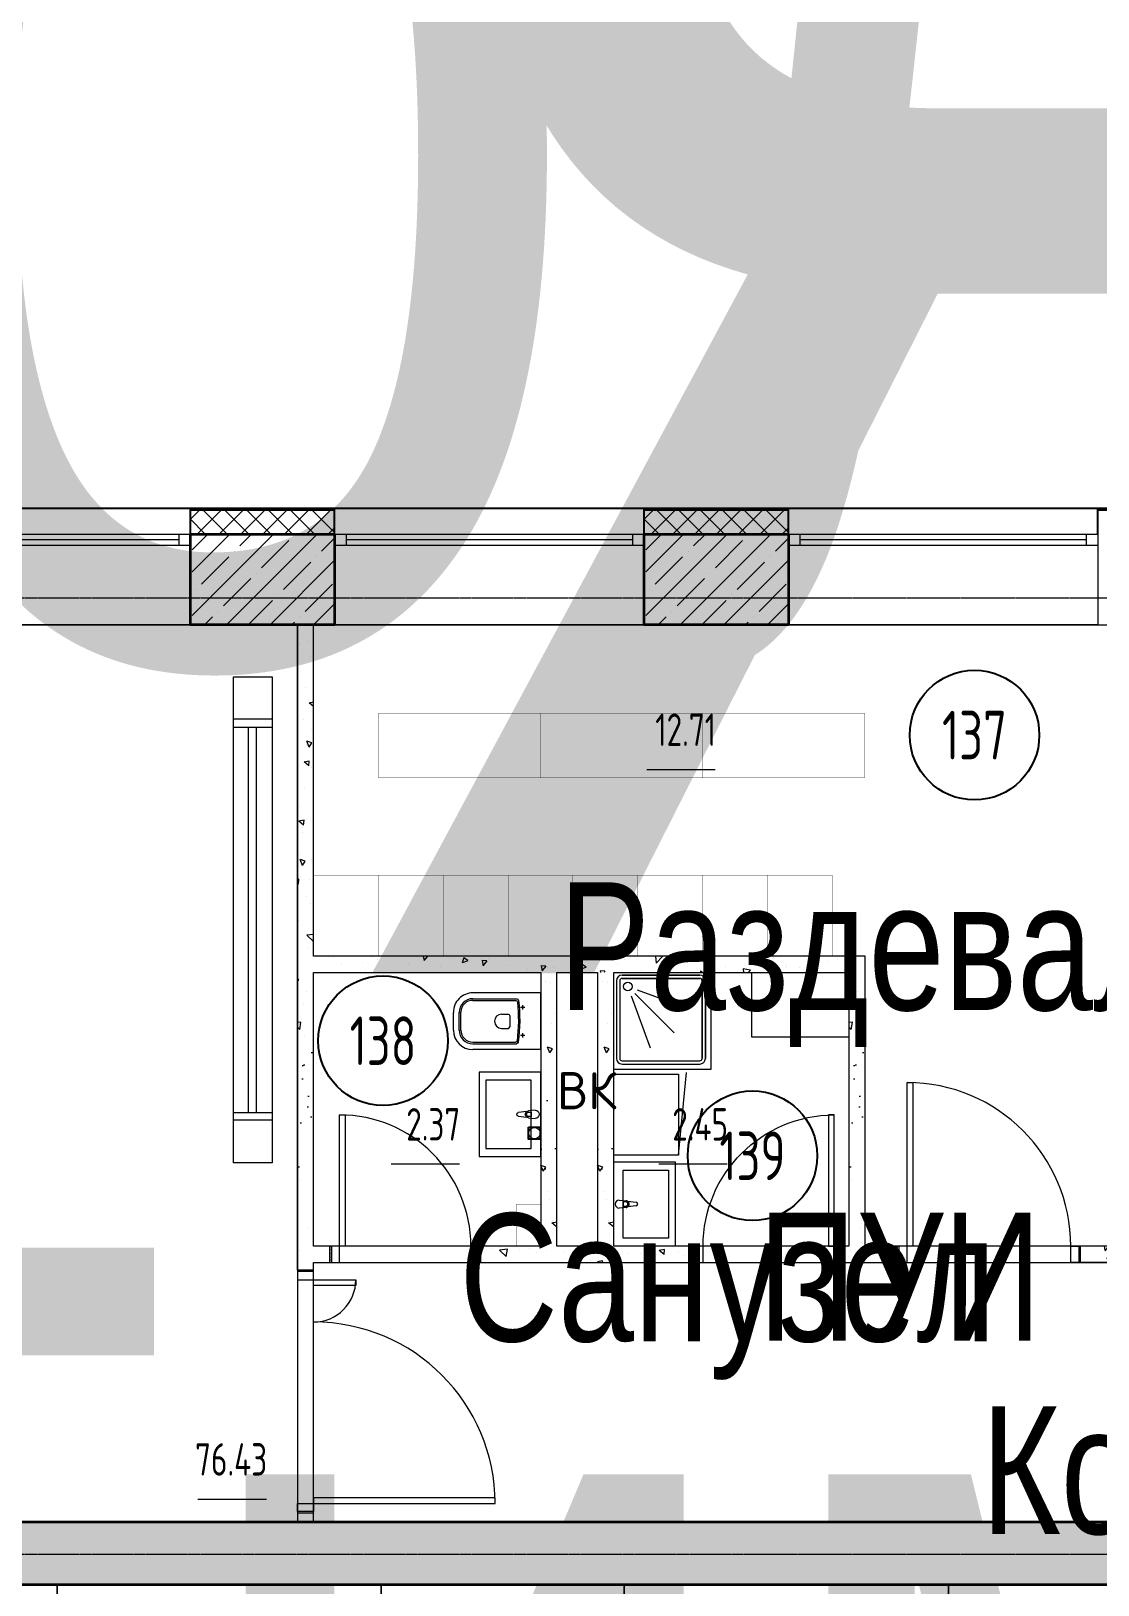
# Model space of a CAD drawing. Header units: millimetres. Extents: x 0 to 168960, y -92093 to 443706.
# Drawn here: x 25166 to 31749, y 146063 to 155652 of the extents above; entities that cross this region are included whole.
import ezdxf
from ezdxf.enums import TextEntityAlignment as Align

# ---------------------------------------------------------------- set-up
doc = ezdxf.new("R2018")
doc.units = ezdxf.units.MM
doc.linetypes.add('HIDDEN', pattern=[0.375, 0.25, -0.125])
doc.linetypes.add('осевая', pattern=[50.8, 31.75, -6.35, 6.35, -6.35])
for name, color, linetype, lineweight in [('_0', 7, 'Continuous', 15), ('АР_Двери', 250, 'Continuous', 9), ('АР_Названия помещений', 124, 'Continuous', 5), ('АР_Номер помещения', 1, 'Continuous', 25), ('АР_Окна БЛОК', 250, 'Continuous', 13), ('АР_Помещения_площадь', 19, 'Continuous', 9), ('Основная ГКЛ', 250, 'Continuous', 9)]:
    doc.layers.add(name, color=color, linetype=linetype, lineweight=lineweight)
for name, color, linetype in [('АР_Сущ.Несущая стена', 7, 'Continuous'), ('ТХ_дозаторы', 7, 'Continuous'), ('ТХ_мебель_библ', 47, 'Continuous'), ('ТХ_обор_бытовое', 14, 'Continuous')]:
    doc.layers.add(name, color=color, linetype=linetype)
doc.styles.add('ISOCPEUR', font='isocpeur.ttf', dxfattribs={"height": 175})
doc.styles.add('PDF ISOCPEUR', font='isocpeur.ttf')
doc.styles.get("Standard").update_dxf_attribs({"font": 'arial.ttf'})

# ---------------------------------------------------------------- blocks, each defined once
blk = doc.blocks.new('ОКНО 1910')
at = {"layer": 'АР_Окна БЛОК', "color": 8, "ltscale": 0.1}
for points in [[(178763.3, -124524.8), (180673.3, -124524.8), (180673.3, -125084.8), (178763.3, -125084.8)], [(178763.3, -125014.8), (180673.3, -125014.8), (180673.3, -125084.8), (178763.3, -125084.8)], [(178763.3, -125014.8), (178833.3, -125014.8), (178833.3, -125084.8), (178763.3, -125084.8)], [(180603.3, -125014.8), (180673.3, -125014.8), (180673.3, -125084.8), (180603.3, -125084.8)]]:
    blk.add_lwpolyline(points, close=True, dxfattribs=at)
blk.add_lwpolyline([(178833.3, -125049.8), (180603.3, -125049.8)], dxfattribs=at)
blk = doc.blocks.new('1 этаж')
at = {"layer": 'АР_Сущ.Несущая стена', "lineweight": 5, "ltscale": 0.1}
h = blk.add_hatch(dxfattribs=at)
h.set_pattern_fill('ANSI37', color=8, scale=30, angle=180)
h.set_pattern_definition([(225, (89931.39, -118586.35), (67.35192, -67.35192), []), (315, (89931.39, -118586.35), (67.35192, 67.35192), [])])
h.paths.add_polyline_path([(-88832, 6498.4), (-87942, 6498.4), (-87942, 6648.4), (-88832, 6648.4)])
h = blk.add_hatch(dxfattribs=at)
h.set_pattern_fill('ANSI37', color=8, scale=30, angle=180)
h.set_pattern_definition([(225, (92731.39, -118586.35), (67.35192, -67.35192), []), (315, (92731.39, -118586.35), (67.35192, 67.35192), [])])
h.paths.add_polyline_path([(-86032, 6498.4), (-85142, 6498.4), (-85142, 6648.4), (-86032, 6648.4)])
at = {"layer": 'АР_Сущ.Несущая стена', "lineweight": 5, "ltscale": 10000}
h = blk.add_hatch(dxfattribs=at)
h.set_pattern_fill('ANSI35', color=8, scale=30)
h.set_pattern_definition([(45, (-266695.3, 131023.24), (-134.70384, 134.70384), []), (45, (-266560.6, 131023.24), (-134.70384, 134.70384), [238.125, -47.625, 0, -47.625])])
h.paths.add_polyline_path([(-87942, 5938.4), (-87942, 6293.4), (-88822, 6293.4), (-88822, 5938.4)])
h.paths.add_polyline_path([(-87942, 6293.4), (-87942, 6498.4), (-88822, 6498.4), (-88822, 6293.4)])
h = blk.add_hatch(dxfattribs=at)
h.set_pattern_fill('ANSI35', color=8, scale=30)
h.set_pattern_definition([(45, (-263895.3, 131023.24), (-134.70384, 134.70384), []), (45, (-263760.6, 131023.24), (-134.70384, 134.70384), [238.125, -47.625, 0, -47.625])])
h.paths.add_polyline_path([(-85142, 5938.4), (-85142, 6293.4), (-86022, 6293.4), (-86022, 5938.4)])
h.paths.add_polyline_path([(-85142, 6293.4), (-85142, 6498.4), (-86022, 6498.4), (-86022, 6293.4)])
h = blk.add_hatch(dxfattribs=at)
h.set_pattern_fill('ANSI35', color=8, scale=30)
h.set_pattern_definition([(45, (-223293.5, 159181.56), (-134.70384, 134.70384), []), (45, (-223158.8, 159181.56), (-134.70384, 134.70384), [238.125, -47.625, 0, -47.625])])
h.paths.add_polyline_path([(-81320.2, 13.6), (-81320.2, 403.6), (-102582, 403.6), (-102582, 13.6)])
h.paths.add_polyline_path([(-80040.2, 403.6), (-80040.2, 13.6), (-79230.2, 13.6), (-79230.2, -1404), (-78840.2, -1404), (-78840.2, 503.6), (-79230.2, 503.6), (-79230.2, 403.6)])
at = {"layer": 'АР_Сущ.Несущая стена', "color": 8, "ltscale": 0.1}
for points in [[(-97279, 6658.4), (-71146.3, 6658.4)], [(-88832, 6498.4), (-88832, 6658.4)], [(-88832, 6648.4), (-87942, 6648.4)], [(-87942, 6498.4), (-87942, 6658.4)], [(-86032, 6498.4), (-86032, 6658.4)], [(-86032, 6648.4), (-85142, 6648.4)], [(-85142, 6498.4), (-85142, 6658.4)], [(-83232, 6498.4), (-83232, 6658.4)], [(-83232, 6648.4), (-82342, 6648.4)]]:
    blk.add_lwpolyline(points, dxfattribs=at)
at = {"layer": 'АР_Сущ.Несущая стена', "color": 8, "lineweight": 35}
for points in [[(-88832, 6498.4), (-87942, 6498.4), (-87942, 5938.4), (-88832, 5938.4)], [(-86032, 6498.4), (-85142, 6498.4), (-85142, 5938.4), (-86032, 5938.4)]]:
    blk.add_lwpolyline(points, close=True, dxfattribs=at)
blk.add_lwpolyline([(-102582, 403.6), (-81320.2, 403.6), (-81320.2, 13.6), (-102582, 13.6)], dxfattribs=at)
at = {"layer": 'АР_Сущ.Несущая стена', "color": 8, "rotation": 180}
for p in [(89931.4, -118586.4), (92731.4, -118586.4), (95531.4, -118586.4)]:
    blk.add_blockref('ОКНО 1910', p, dxfattribs=at)
blk = doc.blocks.new('*U424')
at = {"layer": 'АР_Двери', "color": 8}
for points in [[(50, 810), (85, 810), (85, 0), (50, 0)], [(50, 0), (0, 0), (0, -100), (50, -100)], [(860, 0), (910, 0), (910, -100), (860, -100)]]:
    blk.add_lwpolyline(points, close=True, dxfattribs=at)
blk.add_arc((50, 0), 810, 0, 90, dxfattribs=at)
at = {"layer": 'Основная ГКЛ', "color": 8, "linetype": 'HIDDEN', "ltscale": 5}
for p, q in [((-10, 0), (-10, -100)), ((920, -100), (920, 0))]:
    blk.add_line(p, q, dxfattribs=at)
blk = doc.blocks.new('*U425')
at = {"layer": 'АР_Двери', "color": 8}
for points in [[(50, 1010), (85, 1010), (85, 0), (50, 0)], [(50, 0), (0, 0), (0, -100), (50, -100)], [(1060, 0), (1110, 0), (1110, -100), (1060, -100)]]:
    blk.add_lwpolyline(points, close=True, dxfattribs=at)
blk.add_arc((50, 0), 1010, 0, 90, dxfattribs=at)
at = {"layer": 'Основная ГКЛ', "color": 8, "linetype": 'HIDDEN', "ltscale": 5}
for p, q in [((-10, 0), (-10, -100)), ((1120, -100), (1120, 0))]:
    blk.add_line(p, q, dxfattribs=at)
blk = doc.blocks.new('*U296')
at = {"layer": 'АР_Номер помещения', "color": 8}
blk.add_circle((-18058.9, 5308), 400, dxfattribs=at)
at = {"layer": 'АР_Помещения_площадь', "color": 8}
blk.add_line((-19658.7, 5094.3), (-20081.1, 5094.3), dxfattribs=at)
at = {"color": 8, "style": 'ISOCPEUR', "width": 0.7, "flags": 1}
blk.add_attdef('КАТЕГОРИЯ', (-499.2, -2092.2), '', height=250, dxfattribs=at)
at = {"layer": 'АР_Номер помещения', "color": 8, "style": 'ISOCPEUR', "width": 0.7}
blk.add_attdef('НОМЕР_ПОМЕЩЕНИЯ', text='', height=300, dxfattribs=at).set_placement((-18058.9, 5308), align=Align.MIDDLE_CENTER)
at = {"layer": 'АР_Помещения_площадь', "color": 8, "style": 'ISOCPEUR', "width": 0.7}
blk.add_attdef('ПЛОЩАДЬ_ПОМЕЩЕНИЯ', text='', height=200, dxfattribs=at).set_placement((-19653.8, 5340.8), align=Align.MIDDLE_RIGHT)
at = {"layer": 'АР_Помещения_площадь', "color": 8, "lineweight": 30, "width": 0.7, "flags": 104}
blk.add_attdef('ИМЯ_ПОМЕЩЕНИЯ', text='', height=100, dxfattribs=at).set_placement((157.6, 1217.1), align=Align.MIDDLE_CENTER)
blk = doc.blocks.new('Из_буфера27431')
at = {"color": 8, "linetype": 'Continuous', "lineweight": 5}
for p, q in [((-138.5, 11.1), (-85.6, 17.7)), ((-138.5, 11.1), (-85.6, 17.7)), ((-76.1, 21), (-34.1, 25)), ((-76.1, 21), (-34.1, 25)), ((-59, 13.6), (-73.9, 13.6)), ((-59, 13.6), (-73.9, 13.6)), ((-59, -13.6), (-59, 13.6)), ((-59, -13.6), (-59, 13.6)), ((-85.6, -17.7), (-138.5, -11.1)), ((-85.6, -17.7), (-138.5, -11.1)), ((-34.1, -25), (-76.1, -21)), ((-34.1, -25), (-76.1, -21)), ((-73.9, -13.6), (-59, -13.6)), ((-73.9, -13.6), (-59, -13.6))]:
    blk.add_line(p, q, dxfattribs=at)
for points in [[(0, -260), (-380, -260), (-380, 260), (0, 260)], [(-59, -210), (-339.1, -210), (-339.1, 210), (-59, 210)], [(-59, -210), (-339.1, -210), (-339.1, 210), (-59, 210)]]:
    blk.add_lwpolyline(points, close=True, dxfattribs=at)
for centre, radius, start, end in [((-137.1, 0), 11.2, 97.13892, 262.86108), ((-137.1, 0), 11.2, 97.13892, 262.86108), ((-74.2, 0), 21.1, 122.77103, 237.22897), ((-74.2, 0), 21.1, 122.77103, 237.22897), ((-73.9, 0), 13.6, 90, 270), ((-73.9, 0), 13.6, 90, 270), ((-74.2, 0), 21.1, 95.16961, 122.77103), ((-74.2, 0), 21.1, 95.16961, 122.77103), ((-34.1, 0), 25, 270, 90), ((-34.1, 0), 25, 270, 90), ((-74.2, 0), 21.1, 237.22897, 264.83039), ((-74.2, 0), 21.1, 237.22897, 264.83039)]:
    blk.add_arc(centre, radius, start, end, dxfattribs=at)
blk = doc.blocks.new('*U297')
at = {"layer": 'АР_Номер помещения', "color": 8}
blk.add_circle((-19528.9, 4856.7), 400, dxfattribs=at)
at = {"layer": 'АР_Помещения_площадь', "color": 8}
blk.add_line((-19684.8, 4804.4), (-20107.1, 4804.4), dxfattribs=at)
at = {"color": 8, "style": 'ISOCPEUR', "width": 0.7, "flags": 1}
blk.add_attdef('КАТЕГОРИЯ', (-499.2, -2092.2), '', height=250, dxfattribs=at)
at = {"layer": 'АР_Номер помещения', "color": 8, "style": 'ISOCPEUR', "width": 0.7}
blk.add_attdef('НОМЕР_ПОМЕЩЕНИЯ', text='', height=300, dxfattribs=at).set_placement((-19528.9, 4856.7), align=Align.MIDDLE_CENTER)
at = {"layer": 'АР_Помещения_площадь', "color": 8, "style": 'ISOCPEUR', "width": 0.7}
blk.add_attdef('ПЛОЩАДЬ_ПОМЕЩЕНИЯ', text='', height=200, dxfattribs=at).set_placement((-19679.9, 5050.9), align=Align.MIDDLE_RIGHT)
at = {"layer": 'АР_Помещения_площадь', "color": 8, "lineweight": 30, "width": 0.7, "flags": 104}
blk.add_attdef('ИМЯ_ПОМЕЩЕНИЯ', text='', height=100, dxfattribs=at).set_placement((157.6, 1217.1), align=Align.MIDDLE_CENTER)
blk = doc.blocks.new('*U298')
at = {"layer": 'АР_Номер помещения', "color": 8}
blk.add_circle((-20156.4, 5566.7), 400, dxfattribs=at)
at = {"layer": 'АР_Помещения_площадь', "color": 8}
blk.add_line((-19684.8, 4804.4), (-20107.1, 4804.4), dxfattribs=at)
at = {"color": 8, "style": 'ISOCPEUR', "width": 0.7, "flags": 1}
blk.add_attdef('КАТЕГОРИЯ', (-499.2, -2092.2), '', height=250, dxfattribs=at)
at = {"layer": 'АР_Номер помещения', "color": 8, "style": 'ISOCPEUR', "width": 0.7}
blk.add_attdef('НОМЕР_ПОМЕЩЕНИЯ', text='', height=300, dxfattribs=at).set_placement((-20156.4, 5566.7), align=Align.MIDDLE_CENTER)
at = {"layer": 'АР_Помещения_площадь', "color": 8, "style": 'ISOCPEUR', "width": 0.7}
blk.add_attdef('ПЛОЩАДЬ_ПОМЕЩЕНИЯ', text='', height=200, dxfattribs=at).set_placement((-19679.9, 5050.9), align=Align.MIDDLE_RIGHT)
at = {"layer": 'АР_Помещения_площадь', "color": 8, "lineweight": 30, "width": 0.7, "flags": 104}
blk.add_attdef('ИМЯ_ПОМЕЩЕНИЯ', text='', height=100, dxfattribs=at).set_placement((157.6, 1217.1), align=Align.MIDDLE_CENTER)
blk = doc.blocks.new('*U423')
at = {"layer": 'АР_Двери', "color": 8}
for points in [[(50, 810.6), (85, 810.6), (85, 0), (50, 0)], [(50, 0), (0, 0), (0, -100), (50, -100)], [(860.6, 0), (910.6, 0), (910.6, -100), (860.6, -100)]]:
    blk.add_lwpolyline(points, close=True, dxfattribs=at)
blk.add_arc((50, 0), 810.6, 0, 90, dxfattribs=at)
at = {"layer": 'Основная ГКЛ', "color": 8, "linetype": 'HIDDEN', "ltscale": 5}
for p, q in [((-10, 0), (-10, -100)), ((920.6, -100), (920.6, 0))]:
    blk.add_line(p, q, dxfattribs=at)
blk = doc.blocks.new('*U293')
at = {"layer": 'АР_Номер помещения', "color": 8}
blk.add_circle((-14334.9, 5394.1), 400, dxfattribs=at)
at = {"layer": 'АР_Помещения_площадь', "color": 8}
blk.add_line((-14075.5, 5333.1), (-14497.9, 5333.1), dxfattribs=at)
at = {"color": 8, "style": 'ISOCPEUR', "width": 0.7, "flags": 1}
blk.add_attdef('КАТЕГОРИЯ', (-499.2, -2092.2), '', height=250, dxfattribs=at)
at = {"layer": 'АР_Номер помещения', "color": 8, "style": 'ISOCPEUR', "width": 0.7}
blk.add_attdef('НОМЕР_ПОМЕЩЕНИЯ', text='', height=300, dxfattribs=at).set_placement((-14334.9, 5394.1), align=Align.MIDDLE_CENTER)
at = {"layer": 'АР_Помещения_площадь', "color": 8, "style": 'ISOCPEUR', "width": 0.7}
blk.add_attdef('ПЛОЩАДЬ_ПОМЕЩЕНИЯ', text='', height=200, dxfattribs=at).set_placement((-14070.7, 5579.6), align=Align.MIDDLE_RIGHT)
at = {"layer": 'АР_Помещения_площадь', "color": 8, "lineweight": 30, "width": 0.7, "flags": 104}
blk.add_attdef('ИМЯ_ПОМЕЩЕНИЯ', text='', height=100, dxfattribs=at).set_placement((157.6, 1217.1), align=Align.MIDDLE_CENTER)
blk = doc.blocks.new('*U295')
at = {"layer": 'АР_Двери', "color": 8}
for points in [[(1430.7, 1120), (1395.7, 1120), (1395.7, 0), (1430.7, 0)], [(50, 260.7), (85, 260.7), (85, 0), (50, 0)], [(50, 0), (0, 0), (0, -100), (50, -100)], [(1430.7, 0), (1480.7, 0), (1480.7, -100), (1430.7, -100)]]:
    blk.add_lwpolyline(points, close=True, dxfattribs=at)
for centre, radius, start, end in [((1430.7, 0), 1120, 90, 180), ((50, 0), 260.7, 0, 90)]:
    blk.add_arc(centre, radius, start, end, dxfattribs=at)
at = {"layer": 'Основная ГКЛ', "color": 8, "ltscale": 5}
for p, q in [((-10, 0), (-10, -100)), ((1490.7, 0), (1490.7, -100))]:
    blk.add_line(p, q, dxfattribs=at)
blk = doc.blocks.new('унитаз поликлиники')
at = {"color": 8}
for p, q in [((0, 175), (0, -175)), ((0, 175), (420, 175)), ((112.4, 73.1), (112.4, 100.2)), ((420, 138.7), (149.6, 138.7)), ((420, 129), (156.8, 128.7)), ((125.6, 86.7), (99.5, 86.7)), ((191.9, -33.7), (191.9, 33.7)), ((242.4, 43.7), (201.9, 43.7)), ((494, 57.1), (494, -57.1)), ((504, 55), (504, -55)), ((540, 55), (540, -55)), ((125.5, -86.5), (99.4, -86.5)), ((112.3, -73), (112.3, -100.1)), ((242.4, -43.7), (201.9, -43.7)), ((0, -175), (420, -175)), ((420, -139), (147.9, -138.7)), ((420, -129), (155.2, -128.7))]:
    blk.add_line(p, q, dxfattribs=at)
for centre, radius, start, end in [((420, 55), 120, 0, 90), ((420.5, 55.2), 83.5, 359.86187, 90.33349), ((420, 55), 74, 0, 90), ((242.4, 0), 43.7, 270, 90), ((420, -55), 120, 270, 0), ((420, -55), 84, 270, 0), ((420, -55), 74, 270, 358.40182)]:
    blk.add_arc(centre, radius, start, end, dxfattribs=at)
at = {"color": 8, "extrusion": (0, 0, -1)}
for centre, major_axis, ratio, start_param, end_param in [((1158.1, 0), (-731, -726.4), 0.993775, 0.659849, 0.910919), ((984.1, 0), (-23.4, -941.4), 0.89728, 1.422258, 1.677847), ((149.5, 127.3), (-5.6, -10.5), 0.821373, 1.269211, 2.570669), ((154.4, 119.8), (-5.61, -7.72), 0.798093, 1.232924, 2.686723), ((112.4, 86.8), (3.55, 3.55), 1, 5.504025, 11.78721), ((201.9, -33.5), (4.12, -9.49), 0.964797, 0.42926, 1.943413), ((147.9, -127.5), (5.4, -10.4), 0.836443, 0.56114, 1.877577), ((155.2, -117.5), (5.3, -10.4), 0.842984, 0.549902, 1.8819)]:
    blk.add_ellipse(centre, major_axis=major_axis, ratio=ratio, start_param=start_param, end_param=end_param, dxfattribs=at)
at = {"color": 8}
for centre, major_axis, ratio, start_param, end_param in [((201.9, 33.5), (4.12, 9.49), 0.964797, 0.42926, 1.943413), ((112.3, -86.6), (3.54, -3.55), 1, 5.504025, 11.78721)]:
    blk.add_ellipse(centre, major_axis=major_axis, ratio=ratio, start_param=start_param, end_param=end_param, dxfattribs=at)
blk = doc.blocks.new('*U263')
at = {"layer": 'АР_Помещения_площадь', "color": 8}
blk.add_line((-6967.9, 591.8), (-7390.2, 591.8), dxfattribs=at)
at = {"color": 8, "style": 'ISOCPEUR', "width": 0.7, "flags": 1}
blk.add_attdef('КАТЕГОРИЯ', (-499.2, -2092.2), '', height=250, dxfattribs=at)
at = {"layer": 'АР_Номер помещения', "color": 8, "style": 'ISOCPEUR', "width": 0.7}
blk.add_attdef('НОМЕР_ПОМЕЩЕНИЯ', text='', height=300, dxfattribs=at).set_placement((-13637.9, 3341.8), align=Align.MIDDLE_CENTER)
at = {"layer": 'АР_Помещения_площадь', "color": 8, "lineweight": 30, "width": 0.7, "flags": 104}
blk.add_attdef('ИМЯ_ПОМЕЩЕНИЯ', text='', height=100, dxfattribs=at).set_placement((157.6, 1217.1), align=Align.MIDDLE_CENTER)
at = {"layer": 'АР_Помещения_площадь', "color": 8, "style": 'ISOCPEUR', "width": 0.7}
blk.add_attdef('ПЛОЩАДЬ_ПОМЕЩЕНИЯ', text='', height=200, dxfattribs=at).set_placement((-6963, 838.3), align=Align.MIDDLE_RIGHT)
blk = doc.blocks.new('*U311')
at = {"color": 8, "style": 'ISOCPEUR', "width": 0.7, "flags": 1}
blk.add_attdef('КАТЕГОРИЯ', (-499.2, -2092.2), '', height=250, dxfattribs=at)
at = {"layer": 'АР_Номер помещения', "color": 8, "style": 'ISOCPEUR', "width": 0.7}
blk.add_attdef('НОМЕР_ПОМЕЩЕНИЯ', text='', height=300, dxfattribs=at).set_placement((-16203.8, 3280.4), align=Align.MIDDLE_CENTER)
at = {"layer": 'АР_Помещения_площадь', "color": 8, "style": 'ISOCPEUR', "width": 0.7}
blk.add_attdef('ПЛОЩАДЬ_ПОМЕЩЕНИЯ', text='', height=200, dxfattribs=at).set_placement((-14647.4, 3306.5), align=Align.MIDDLE_RIGHT)
at = {"layer": 'АР_Помещения_площадь', "color": 8, "lineweight": 30, "width": 0.7, "flags": 104}
blk.add_attdef('ИМЯ_ПОМЕЩЕНИЯ', text='', height=100, dxfattribs=at).set_placement((157.6, 1217.1), align=Align.MIDDLE_CENTER)
blk = doc.blocks.new('*U376')
at = {"color": 8, "style": 'ISOCPEUR', "width": 0.7, "flags": 1}
blk.add_attdef('КАТЕГОРИЯ', (-499.2, -2092.2), '', height=250, dxfattribs=at)
at = {"layer": 'АР_Номер помещения', "color": 8, "style": 'ISOCPEUR', "width": 0.7}
blk.add_attdef('НОМЕР_ПОМЕЩЕНИЯ', text='', height=300, dxfattribs=at).set_placement((-26406.1, 7422.6), align=Align.MIDDLE_CENTER)
at = {"layer": 'АР_Помещения_площадь', "color": 8, "style": 'ISOCPEUR', "width": 0.7}
blk.add_attdef('ПЛОЩАДЬ_ПОМЕЩЕНИЯ', text='', height=200, dxfattribs=at).set_placement((-26002.6, 8281.8), align=Align.MIDDLE_RIGHT)
at = {"layer": 'АР_Помещения_площадь', "color": 8, "lineweight": 30, "width": 0.7, "flags": 104}
blk.add_attdef('ИМЯ_ПОМЕЩЕНИЯ', text='', height=100, dxfattribs=at).set_placement((157.6, 1217.1), align=Align.MIDDLE_CENTER)
blk = doc.blocks.new('A$C6C2A5056')
at = {"color": 8}
for p, q in [((531.4, 682.9), (51.4, 682.9)), ((51.4, 682.9), (531.4, 682.9)), ((17.1, 648.6), (17.1, 168.6)), ((37.7, 648.6), (37.7, 168.6)), ((531.4, 662.3), (51.4, 662.3)), ((51.4, 662.3), (531.4, 662.3)), ((144.2, 592.2), (466.4, 475)), ((545.1, 168.6), (545.1, 648.6)), ((545.1, 648.6), (545.1, 168.6)), ((565.7, 168.6), (565.7, 648.6)), ((565.7, 648.6), (565.7, 168.6)), ((107.8, 555.8), (225, 233.6)), ((130.1, 569.9), (372.5, 327.5)), ((51.4, 154.9), (531.4, 154.9)), ((51.4, 134.3), (531.4, 134.3))]:
    blk.add_line(p, q, dxfattribs=at)
blk.add_lwpolyline([(0, 700), (600, 700), (600, 100), (0, 100), (0, 700)], dxfattribs=at)
blk.add_circle((86.9, 613.1), 26.7, dxfattribs=at)
for centre, radius, start, end in [((51.4, 648.6), 34.3, 90, 180), ((531.4, 648.6), 34.3, 0, 90), ((51.4, 648.6), 13.7, 90, 180), ((531.4, 648.6), 13.7, 0, 90), ((51.4, 168.6), 34.3, 180, 270), ((51.4, 168.6), 13.7, 180, 270), ((531.4, 168.6), 13.7, 270, 0), ((531.4, 168.6), 34.3, 270, 0)]:
    blk.add_arc(centre, radius, start, end, dxfattribs=at)
blk = doc.blocks.new('У111')
at = {"layer": 'ТХ_мебель_библ', "color": 8, "lineweight": 0, "ltscale": 100, "transparency": 33554687}
for p, q in [((261985.3, -185643.1), (261985.3, -186643.1)), ((261985.3, -185643.1), (263985.3, -185643.1)), ((261985.3, -186643.1), (261985.3, -185643.1)), ((263985.3, -185643.1), (263985.3, -186643.1)), ((263985.3, -186643.1), (263985.3, -185643.1)), ((262110.3, -185768.1), (263860.3, -185768.1)), ((262110.3, -186643.1), (262110.3, -185768.1)), ((262610.3, -186643.1), (262610.3, -185768.1)), ((262660.3, -186277.1), (262660.3, -185768.1)), ((263310.3, -185768.1), (263310.3, -186277.1)), ((263360.3, -185768.1), (263360.3, -186643.1)), ((263860.3, -185768.1), (263860.3, -186643.1)), ((263250.3, -186337.1), (262720.3, -186337.1)), ((262610.3, -186643.1), (261985.3, -186643.1)), ((262610.3, -186643.1), (263360.3, -186643.1)), ((263985.3, -186643.1), (263360.3, -186643.1))]:
    blk.add_line(p, q, dxfattribs=at)
for centre, start, end in [((262720.3, -186277.1), 180, 270), ((263250.3, -186277.1), 270, 0)]:
    blk.add_arc(centre, 60, start, end, dxfattribs=at)
blk = doc.blocks.new('У133')
at = {"color": 8, "ltscale": 0.1, "const_width": 2}
blk.add_lwpolyline([(164687.7, -95912), (165187.7, -95912), (165187.7, -96312), (164687.7, -96312)], close=True, dxfattribs=at)
blk = doc.blocks.new('У134')
at = {"color": 8, "ltscale": 0.1, "const_width": 2}
blk.add_lwpolyline([(165061.8, -97246.7), (166061.8, -97246.7), (166061.8, -97646.7), (165061.8, -97646.7)], close=True, dxfattribs=at)
blk = doc.blocks.new('У240')
at = {"layer": 'ТХ_обор_бытовое', "color": 8, "lineweight": 0, "ltscale": 100, "transparency": 33554687, "const_width": 2}
blk.add_lwpolyline([(259065, 2931.5), (259065, 3191.5), (259215, 3191.5), (259215, 2931.5)], close=True, dxfattribs=at)
blk = doc.blocks.new('A$C07331677')
at = {"color": 8}
for points in [[(0, 0), (0, 3000), (238.2, 3000), (238.2, 0)], [(0, 2687.6), (0, 2740.6), (238.2, 2740.6), (238.2, 2687.6)], [(142.9, 312.4), (142.9, 2687.6), (90, 2687.6), (90, 312.4)], [(0, 264.7), (0, 312.4), (238.2, 312.4), (238.2, 264.7)]]:
    blk.add_lwpolyline(points, close=True, dxfattribs=at)
blk = doc.blocks.new('Шкаф для ПУИ 500х400')
at = {"color": 8}
blk.add_line((400, 0), (450, -510), dxfattribs=at)
blk.add_lwpolyline([(400, -500), (400, 0), (0, 0), (0, -500)], close=True, dxfattribs=at)
blk = doc.blocks.new('A$C500e89c7')
at = {"color": 8, "ltscale": 100}
blk.add_circle((-36.5, 37.3), 35.3, dxfattribs=at)
at = {"layer": 'ТХ_дозаторы', "color": 8, "ltscale": 100}
blk.add_lwpolyline([(-73, 74.7), (0, 74.7), (0, 0), (-73, 0)], close=True, dxfattribs=at)

msp = doc.modelspace()

# ---------------------------------------------------------------- hatches: boundary and pattern name
at = {"layer": '_0', "ltscale": 100}
h = msp.add_hatch(dxfattribs=at)
h.set_pattern_fill('AR-CONC', color=256, scale=2, angle=90)
h.set_pattern_definition([(140, (161902.28, -376766.3), (31.87817, 364.36934), [38.1, -419.1]), (85, (161902.28, -376766.3), (-382.1137, -70.48684), [30.48, -335.28117]), (190.451445, (161904.93, -376735.94), (-350.2355, 293.8825), [32.38002, -356.1805]), (136.1842, (161800.68, -376766.3), (84.08466, 542.1581), [57.15, -628.65]), (186.63556, (161807.7, -376721.1), (-494.85225, 474.80827), [48.57005, -534.2712]), (81.18415, (161800.7, -376766.3), (-494.85225, 474.80827), [45.71993, -502.91946]), (111, (161826.08, -376715.5), (204.5304, 303.22878), [38.1, -419.1]), (56, (161826.08, -376715.5), (-368.37593, 123.60406), [30.48, -335.28]), (161.451445, (161843.12, -376690.23), (-163.84554, 426.83284), [32.38002, -356.17988]), (127.5, (161902.28, -376766.3), (-169.110078, 6.177207), [0, -331.216, 0, -340.36, 0, -336.55]), (97.5, (161902.28, -376766.3), (-200.36115, 133.639325), [0, -194.056, 0, -323.596, 0, -128.27]), (57.5, (161902.28, -376879.58), (11.457488, 271.18119), [0, -127, 0, -396.24, 0, -525.78]), (47.5, (161902.28, -376930.38), (-50.85298, 296.25836), [0, -165.1, 0, -263.144, 0, -373.38])])
h.paths.add_polyline_path([(26909.648, 151987.97), (26809.648, 151987.97), (26809.649, 148051.29), (26909.649, 148051.29)])
h = msp.add_hatch(dxfattribs=at)
h.set_pattern_fill('AR-CONC', color=256, scale=2, angle=180)
h.set_pattern_definition([(230, (555861.37, 284935.74), (-364.36934, 31.87817), [38.1, -419.1]), (175, (555861.37, 284935.74), (70.48684, -382.1137), [30.48, -335.28117]), (280.451445, (555831, 284938.4), (-293.8825, -350.2355), [32.38002, -356.1805]), (226.1842, (555861.37, 284834.14), (-542.1581, 84.08466), [57.15, -628.65]), (276.63556, (555816.2, 284841.15), (-474.80827, -494.85225), [48.57005, -534.2712]), (171.18415, (555861.37, 284834.14), (-474.80827, -494.85225), [45.71993, -502.91946]), (201, (555810.57, 284859.54), (-303.22878, 204.5304), [38.1, -419.1]), (146, (555810.57, 284859.54), (-123.60406, -368.37593), [30.48, -335.28]), (251.451445, (555785.3, 284876.6), (-426.83284, -163.84554), [32.38002, -356.17988]), (217.5, (555861.37, 284935.74), (-6.177207, -169.110078), [0, -331.216, 0, -340.36, 0, -336.55]), (187.5, (555861.37, 284935.74), (-133.639325, -200.36115), [0, -194.056, 0, -323.596, 0, -128.27]), (147.5, (555974.65, 284935.74), (-271.18119, 11.457488), [0, -127, 0, -396.24, 0, -525.78]), (137.5, (556025.45, 284935.74), (-296.25836, -50.85298), [0, -165.1, 0, -263.144, 0, -373.38])])
h.paths.add_polyline_path([(30282.954, 149843.116), (30282.954, 149943.116), (27009.62, 149943.116), (27009.62, 149843.116)])
at = {"layer": '_0'}
h = msp.add_hatch(dxfattribs=at)
h.set_pattern_fill('AR-CONC', color=256, scale=2, angle=90)
h.set_pattern_definition([(140, (165305.58, -376766.3), (31.87817, 364.36934), [38.1, -419.1]), (85, (165305.6, -376766.3), (-382.1137, -70.48684), [30.48, -335.28117]), (190.451445, (165308.24, -376735.94), (-350.2355, 293.8825), [32.38002, -356.1805]), (136.1842, (165204, -376766.3), (84.08466, 542.1581), [57.15, -628.65]), (186.63556, (165211, -376721.1), (-494.85225, 474.80827), [48.57005, -534.2712]), (81.18415, (165204, -376766.3), (-494.85225, 474.80827), [45.71993, -502.91946]), (111, (165229.38, -376715.5), (204.5304, 303.22878), [38.1, -419.1]), (56, (165229.4, -376715.5), (-368.37593, 123.60406), [30.48, -335.28]), (161.451445, (165246.43, -376690.23), (-163.84554, 426.83284), [32.38002, -356.17988]), (127.5, (165305.58, -376766.3), (-169.110078, 6.177207), [0, -331.216, 0, -340.36, 0, -336.55]), (97.5, (165305.58, -376766.3), (-200.36115, 133.639325), [0, -194.056, 0, -323.596, 0, -128.27]), (57.5, (165305.58, -376879.58), (11.457488, 271.18119), [0, -127, 0, -396.24, 0, -525.78]), (47.5, (165305.58, -376930.38), (-50.85298, 296.25836), [0, -165.1, 0, -263.144, 0, -373.38])])
h.paths.add_polyline_path([(30212.955, 148093.116), (30312.955, 148093.116), (30312.954, 149943.116), (30212.954, 149943.116)])
h = msp.add_hatch(dxfattribs=at)
h.set_pattern_fill('AR-CONC', color=256, scale=2, angle=90)
h.set_pattern_definition([(140, (163304.7, -376766.3), (31.87817, 364.36934), [38.1, -419.1]), (85, (163304.7, -376766.3), (-382.1137, -70.48684), [30.48, -335.28117]), (190.451445, (163307.35, -376735.94), (-350.2355, 293.8825), [32.38002, -356.1805]), (136.1842, (163203.1, -376766.3), (84.08466, 542.1581), [57.15, -628.65]), (186.63556, (163210.1, -376721.1), (-494.85225, 474.80827), [48.57005, -534.2712]), (81.18415, (163203.1, -376766.3), (-494.85225, 474.80827), [45.71993, -502.91946]), (111, (163228.5, -376715.5), (204.5304, 303.22878), [38.1, -419.1]), (56, (163228.5, -376715.5), (-368.37593, 123.60406), [30.48, -335.28]), (161.451445, (163245.54, -376690.23), (-163.84554, 426.83284), [32.38002, -356.17988]), (127.5, (163304.69, -376766.3), (-169.110078, 6.177207), [0, -331.216, 0, -340.36, 0, -336.55]), (97.5, (163304.7, -376766.3), (-200.36115, 133.639325), [0, -194.056, 0, -323.596, 0, -128.27]), (57.5, (163304.69, -376879.58), (11.457488, 271.18119), [0, -127, 0, -396.24, 0, -525.78]), (47.5, (163304.7, -376930.38), (-50.85298, 296.25836), [0, -165.1, 0, -263.144, 0, -373.38])])
h.paths.add_polyline_path([(28311.301, 148153.116), (28411.301, 148153.116), (28411.301, 149843.116), (28311.301, 149843.116)])
h = msp.add_hatch(dxfattribs=at)
h.set_pattern_fill('AR-CONC', color=256, scale=2, angle=90)
h.set_pattern_definition([(140, (163654.7, -376766.3), (31.87817, 364.36934), [38.1, -419.1]), (85, (163654.7, -376766.3), (-382.1137, -70.48684), [30.48, -335.28117]), (190.451445, (163657.35, -376735.94), (-350.2355, 293.8825), [32.38002, -356.1805]), (136.1842, (163553.1, -376766.3), (84.08466, 542.1581), [57.15, -628.65]), (186.63556, (163560.1, -376721.1), (-494.85225, 474.80827), [48.57005, -534.2712]), (81.18415, (163553.1, -376766.3), (-494.85225, 474.80827), [45.71993, -502.91946]), (111, (163578.5, -376715.5), (204.5304, 303.22878), [38.1, -419.1]), (56, (163578.5, -376715.5), (-368.37593, 123.60406), [30.48, -335.28]), (161.451445, (163595.54, -376690.23), (-163.84554, 426.83284), [32.38002, -356.17988]), (127.5, (163654.69, -376766.3), (-169.110078, 6.177207), [0, -331.216, 0, -340.36, 0, -336.55]), (97.5, (163654.7, -376766.3), (-200.36115, 133.639325), [0, -194.056, 0, -323.596, 0, -128.27]), (57.5, (163654.69, -376879.58), (11.457488, 271.18119), [0, -127, 0, -396.24, 0, -525.78]), (47.5, (163654.7, -376930.38), (-50.85298, 296.25836), [0, -165.1, 0, -263.144, 0, -373.38])])
h.paths.add_polyline_path([(28661.301, 148153.116), (28761.301, 148153.116), (28761.301, 149843.116), (28661.301, 149843.116)])
h = msp.add_hatch(dxfattribs=at)
h.set_pattern_fill('AR-CONC', color=256, scale=2, angle=90)
h.set_pattern_definition([(140, (-108312.07, 305231.08), (31.87817, 364.36934), [38.1, -419.1]), (85, (-108312.07, 305231.1), (-382.1137, -70.48684), [30.48, -335.2812]), (190.45144, (-108309.4, 305261.45), (-350.2355, 293.8825), [32.38, -356.1805]), (136.1842, (-108413.67, 305231.1), (84.0847, 542.1581), [57.15, -628.65]), (186.63556, (-108406.66, 305276.26), (-494.8522, 474.8083), [48.57, -534.2712]), (81.18415, (-108413.67, 305231.1), (-494.8522, 474.8083), [45.72, -502.9195]), (111, (-108388.27, 305281.88), (204.5304, 303.2288), [38.1, -419.1]), (56, (-108388.27, 305281.9), (-368.3759, 123.60406), [30.48, -335.28]), (161.45145, (-108371.22, 305307.15), (-163.84554, 426.83284), [32.38, -356.1799]), (127.5, (-108312.07, 305231.08), (-169.11008, 6.17721), [0, -331.216, 0, -340.36, 0, -336.55]), (97.5, (-108312.07, 305231.08), (-200.36115, 133.63933), [0, -194.056, 0, -323.596, 0, -128.27]), (57.5, (-108312.07, 305117.8), (11.45749, 271.18119), [0, -127, 0, -396.24, 0, -525.78]), (47.5, (-108312.07, 305067), (-50.85298, 296.25836), [0, -165.1, 0, -263.144, 0, -373.38])])
h.paths.add_polyline_path([(29252.716, 148153.116), (28761.301, 148153.116), (28311.301, 148153.116), (27940.279, 148153.116), (27940.279, 148053.116), (29252.716, 148053.116)])
at = {"layer": '_0', "ltscale": 100}
h = msp.add_hatch(dxfattribs=at)
h.set_pattern_fill('AR-CONC', color=256, scale=2, angle=180)
h.set_pattern_definition([(230, (555761.37, 283145.74), (-364.36934, 31.87817), [38.1, -419.1]), (175, (555761.37, 283145.74), (70.48684, -382.1137), [30.48, -335.28117]), (280.451445, (555731, 283148.4), (-293.8825, -350.2355), [32.38002, -356.1805]), (226.1842, (555761.37, 283044.14), (-542.1581, 84.08466), [57.15, -628.65]), (276.63556, (555716.2, 283051.15), (-474.80827, -494.85225), [48.57005, -534.2712]), (171.18415, (555761.37, 283044.14), (-474.80827, -494.85225), [45.71993, -502.91946]), (201, (555710.57, 283069.54), (-303.22878, 204.5304), [38.1, -419.1]), (146, (555710.57, 283069.54), (-123.60406, -368.37593), [30.48, -335.28]), (251.451445, (555685.3, 283086.6), (-426.83284, -163.84554), [32.38002, -356.17988]), (217.5, (555761.37, 283145.74), (-6.177207, -169.110078), [0, -331.216, 0, -340.36, 0, -336.55]), (187.5, (555761.37, 283145.74), (-133.639325, -200.36115), [0, -194.056, 0, -323.596, 0, -128.27]), (147.5, (555874.65, 283145.74), (-271.18119, 11.457488), [0, -127, 0, -396.24, 0, -525.78]), (137.5, (555925.45, 283145.74), (-296.25836, -50.85298), [0, -165.1, 0, -263.144, 0, -373.38])])
h.paths.add_polyline_path([(35096.52, 148153.003), (35096.52, 148053.003), (35751.281, 148053.116), (35751.281, 148153.116)])
h.paths.add_polyline_path([(33639.426, 148155.932), (33639.426, 148055.932), (34166.52, 148056.153), (34166.52, 148156.153)])
h.paths.add_polyline_path([(31561.447, 148155.063), (31561.447, 148055.063), (32509.426, 148055.472), (32509.426, 148155.472)])
h.paths.add_polyline_path([(29032.716, 148154.004), (27989.647, 148153.568), (27989.647, 148153.116), (28462.065, 148153.116)])

# ---------------------------------------------------------------- linework, layer by layer
at = {"layer": '_0', "linetype": 'осевая', "ltscale": 0.3}
for p, q in [((1843.71, 152153.426), (70093.71, 152153.426)), ((1843.71, 146253.426), (70093.71, 146253.426))]:
    msp.add_line(p, q, dxfattribs=at)
at = {"layer": '_0'}
for p, q in [((26809.648, 148051.291), (26809.648, 151987.97)), ((30212.955, 148153.116), (30132.716, 148153.116)), ((32539.426, 148053.116), (31611.656, 148053.116))]:
    msp.add_line(p, q, dxfattribs=at)
for points in [[(26809.648, 146453.116), (13001.08, 146453.116), (13001.08, 151987.97), (26809.648, 151987.97)], [(30312.954, 149943.116), (26909.648, 149943.116), (26909.647, 151987.97), (31811.655, 151987.97), (31811.656, 148153.116), (30312.955, 148153.116)], [(28311.301, 148153.116), (26909.648, 148153.116), (26909.648, 149843.116), (28311.301, 149843.116)], [(30212.955, 148153.116), (28761.301, 148153.116), (28761.301, 149843.116), (30212.954, 149843.116)], [(29612.954, 149843.116), (30212.954, 149843.116), (30212.954, 149443.116), (29612.954, 149443.116)], [(35751.281, 146453.116), (26909.648, 146453.116), (26909.648, 148053.116), (35751.281, 148053.116)], [(18450.746, 140553.006), (18450.746, 142353.006), (18000.746, 142353.006), (18000.745, 146063.116), (33561.281, 146063.116), (33561.281, 145663.116), (35751.281, 145663.116), (35751.281, 140553.006), (21224.628, 140548.262)]]:
    msp.add_lwpolyline(points, close=True, dxfattribs=at)
at = {"layer": '_0', "ltscale": 0.1}
for points in [[(26809.648, 151987.97), (26809.648, 148051.291)], [(28311.301, 149843.116), (28311.301, 148153.116), (27940.279, 148153.116), (27940.279, 148053.116), (29252.716, 148053.116), (29252.716, 148153.116), (28761.301, 148153.116), (28761.301, 149843.116)], [(26909.648, 148006.291), (26909.648, 148053.116), (27009.647, 148053.116), (27009.647, 148153.116), (26909.648, 148153.116)], [(27909.647, 148153.116), (27909.647, 148153.116)], [(30182.716, 148153.116), (30182.716, 148053.116), (30511.656, 148053.116)], [(26809.648, 148006.291), (26809.648, 148051.291)]]:
    msp.add_lwpolyline(points, dxfattribs=at)
for points in [[(28661.301, 148153.116), (28411.301, 148153.116), (28411.301, 149843.116), (28661.301, 149843.116)], [(26909.648, 146505.57), (26809.648, 146505.57), (26809.648, 146453.116), (26909.648, 146453.116)]]:
    msp.add_lwpolyline(points, close=True, dxfattribs=at)
at = {"layer": '_0'}
for points in [[(30511.656, 148053.116), (30511.656, 148153.116)], [(31641.656, 148053.116), (31641.656, 148153.116)]]:
    msp.add_lwpolyline(points, dxfattribs=at)

# ---------------------------------------------------------------- block references
ref = msp.add_blockref('*U311', (30978.428, 209384.592), dxfattribs=at)
lines = msp.add_mtext('\\W0.8000;Коридор с рекреацией (начальная школа)', dxfattribs={"layer": 'АР_Названия помещений', "color": 8, "insert": (13247.658, 213506.369), "char_height": 8048.69636, "width": 2250.92113, "attachment_point": 1})
ref.add_attrib('ИМЯ_ПОМЕЩЕНИЯ', '', (13247.658, 213506.369), dxfattribs={"flags": 104}).embed_mtext(lines)
ref = msp.add_blockref('*U376', (50201.224, 200400.52), dxfattribs=at)
lines = msp.add_mtext('\\W0.8000;Кабинет иностранного языка с возможностью\\P деления трансформируемой перегородкой на два\\P помещения (начальная школа)', dxfattribs={"layer": 'АР_Названия помещений', "color": 8, "insert": (27156.094, 205742.286), "char_height": 12899.00703, "width": 1974.98425, "attachment_point": 1})
ref.add_attrib('ИМЯ_ПОМЕЩЕНИЯ', '', (27156.094, 205742.286), dxfattribs={"flags": 104}).embed_mtext(lines)
for name, p in [('1 этаж', (114981.437, 146049.525)), ('У134', (-137752.125, 248689.769)), ('У134', (-136752.125, 248689.769)), ('У134', (-135752.125, 248689.769)), ('A$C6C2A5056', (28761.301, 149143.116)), ('*U425', (30521.656, 148153.116)), ('У111', (-236658.858, 331706.167, 0)), ('У111', (-233158.858, 331706.167, 0))]:
    msp.add_blockref(name, p, dxfattribs=at)
ref = msp.add_blockref('*U296', (49046.795, 145999.284), dxfattribs=at)
ref.add_attrib('НОМЕР_ПОМЕЩЕНИЯ', '137', dxfattribs={"layer": 'АР_Номер помещения', "color": 8, "height": 300, "style": 'ISOCPEUR', "width": 0.7}).set_placement((30987.935, 151307.237), align=Align.MIDDLE_CENTER)
lines = msp.add_mtext('\\W0.8000;Раздевальные', dxfattribs={"layer": 'АР_Названия помещений', "color": 8, "insert": (28423.46, 150398.37), "char_height": 788.3911, "width": 1779.62855, "attachment_point": 1})
ref.add_attrib('ИМЯ_ПОМЕЩЕНИЯ', '', (28423.46, 150398.37), dxfattribs={"flags": 104}).embed_mtext(lines)
ref.add_attrib('ПЛОЩАДЬ_ПОМЕЩЕНИЯ', '12.71', dxfattribs={"layer": 'АР_Помещения_площадь', "color": 8, "height": 200, "style": 'ISOCPEUR', "width": 0.7}).set_placement((29392.954, 151340.075), align=Align.MIDDLE_RIGHT)
at = {"layer": '_0', "ltscale": 250.120383}
msp.add_blockref('A$C07331677', (26415.243, 148666.834), dxfattribs=at)
at = {"layer": '_0'}
for name, p, rotation in [('У133', (123221.666, 315130.772), 270), ('У133', (123621.666, 315130.772), 270), ('У133', (124021.666, 315130.772), 270), ('У133', (124421.666, 315130.772), 270), ('У133', (124821.666, 315130.772), 270), ('У133', (125221.666, 315130.772), 270), ('У133', (125621.666, 315130.772), 270), ('У133', (126021.666, 315130.772), 270), ('унитаз поликлиники', (28312.064, 149541.399), 180), ('Из_буфера27431', (28761.301, 148413.116), 180), ('У240', (287376.27, 151344.647), 179.9999999999615)]:
    msp.add_blockref(name, p, dxfattribs=dict(at, rotation=rotation))
ref = msp.add_blockref('*U298', (47494.379, 143854.43), dxfattribs=at)
ref.add_attrib('НОМЕР_ПОМЕЩЕНИЯ', '138', dxfattribs={"layer": 'АР_Номер помещения', "color": 8, "height": 300, "style": 'ISOCPEUR', "width": 0.7}).set_placement((27337.935, 149421.084), align=Align.MIDDLE_CENTER)
lines = msp.add_mtext('\\W0.8000;Санузел', dxfattribs={"layer": 'АР_Названия помещений', "color": 8, "insert": (27808.867, 148354.775), "char_height": 788.3911, "width": 2166.18063, "attachment_point": 1})
ref.add_attrib('ИМЯ_ПОМЕЩЕНИЯ', '', (27808.867, 148354.775), dxfattribs={"flags": 104}).embed_mtext(lines)
ref.add_attrib('ПЛОЩАДЬ_ПОМЕЩЕНИЯ', '2.37', dxfattribs={"layer": 'АР_Помещения_площадь', "color": 8, "height": 200, "style": 'ISOCPEUR', "width": 0.7}).set_placement((27814.501, 148905.306), align=Align.MIDDLE_RIGHT)
ref = msp.add_blockref('*U263', (33585.811, 145999.284), dxfattribs=at)
lines = msp.add_mtext('\\W0.8000;Гимнастическтй зал', dxfattribs={"layer": 'АР_Названия помещений', "color": 8, "insert": (22559.977, 148140.902), "char_height": 6015.91602, "width": 1460.36286, "attachment_point": 1})
ref.add_attrib('ИМЯ_ПОМЕЩЕНИЯ', '', (22559.977, 148140.902), dxfattribs={"flags": 104}).embed_mtext(lines)
ref.add_attrib('ПЛОЩАДЬ_ПОМЕЩЕНИЯ', '76.43', dxfattribs={"layer": 'АР_Помещения_площадь', "color": 8, "height": 200, "style": 'ISOCPEUR', "width": 0.7}).set_placement((26622.821, 146837.589), align=Align.MIDDLE_RIGHT)
at = {"layer": '_0', "xscale": -1, "rotation": 180}
for name, p in [('Из_буфера27431', (28311.301, 148967.119)), ('Шкаф для ПУИ 500х400', (28761.301, 148715.467))]:
    msp.add_blockref(name, p, dxfattribs=at)
at = {"layer": '_0', "ltscale": 100, "xscale": -1, "rotation": 180}
msp.add_blockref('Из_буфера27431', (28311.301, 148967.119), dxfattribs=at)
at = {"layer": '_0'}
ref = msp.add_blockref('*U297', (49146.795, 143854.431), dxfattribs=at)
ref.add_attrib('НОМЕР_ПОМЕЩЕНИЯ', '139', dxfattribs={"layer": 'АР_Номер помещения', "color": 8, "height": 300, "style": 'ISOCPEUR', "width": 0.7}).set_placement((29617.935, 148711.084), align=Align.MIDDLE_CENTER)
lines = msp.add_mtext('\\W0.8000;ПУИ', dxfattribs={"layer": 'АР_Названия помещений', "color": 8, "insert": (29652.915, 148359.377), "char_height": 788.3911, "width": 2166.18063, "attachment_point": 1})
ref.add_attrib('ИМЯ_ПОМЕЩЕНИЯ', '', (29652.915, 148359.377), dxfattribs={"flags": 104}).embed_mtext(lines)
ref.add_attrib('ПЛОЩАДЬ_ПОМЕЩЕНИЯ', '2.45', dxfattribs={"layer": 'АР_Помещения_площадь', "color": 8, "height": 200, "style": 'ISOCPEUR', "width": 0.7}).set_placement((29466.917, 148905.307), align=Align.MIDDLE_RIGHT)
at = {"layer": '_0', "linetype": 'Continuous', "ltscale": 2}
msp.add_blockref('*U423', (27019.647, 148153.116), dxfattribs=at)
at = {"layer": '_0', "linetype": 'Continuous', "ltscale": 2, "xscale": -1}
msp.add_blockref('*U424', (30172.716, 148153.116), dxfattribs=at)
at = {"layer": '_0', "ltscale": 100}
msp.add_blockref('A$C500e89c7', (28308.555, 148813.244), dxfattribs=at)
at = {"layer": '_0', "linetype": 'ByBlock', "rotation": 270}
msp.add_blockref('*U295', (26909.648, 147996.291), dxfattribs=at)
at = {"layer": '_0'}
ref = msp.add_blockref('*U293', (47394.379, 141906.977), dxfattribs=at)
ref.add_attrib('НОМЕР_ПОМЕЩЕНИЯ', '142', dxfattribs={"layer": 'АР_Номер помещения', "color": 8, "height": 300, "style": 'ISOCPEUR', "width": 0.7}).set_placement((33059.501, 147301.084), align=Align.MIDDLE_CENTER)
lines = msp.add_mtext('\\W0.8000;Коридор', dxfattribs={"layer": 'АР_Названия помещений', "color": 8, "insert": (31028.708, 147165.958), "char_height": 788.3911, "width": 2166.18063, "attachment_point": 1})
ref.add_attrib('ИМЯ_ПОМЕЩЕНИЯ', '', (31028.708, 147165.958), dxfattribs={"flags": 104}).embed_mtext(lines)
ref.add_attrib('ПЛОЩАДЬ_ПОМЕЩЕНИЯ', '14.15', dxfattribs={"layer": 'АР_Помещения_площадь', "color": 8, "height": 200, "style": 'ISOCPEUR', "width": 0.7}).set_placement((33323.726, 147486.606), align=Align.MIDDLE_RIGHT)

# ---------------------------------------------------------------- texts
at = {"layer": '_0', "lineweight": 5, "ltscale": 0.1, "insert": (28411.301, 148998.116), "char_height": 229.1932, "attachment_point": 7, "style": 'PDF ISOCPEUR'}
msp.add_mtext('ВК', dxfattribs=at)

doc.saveas('drawing.dxf')
